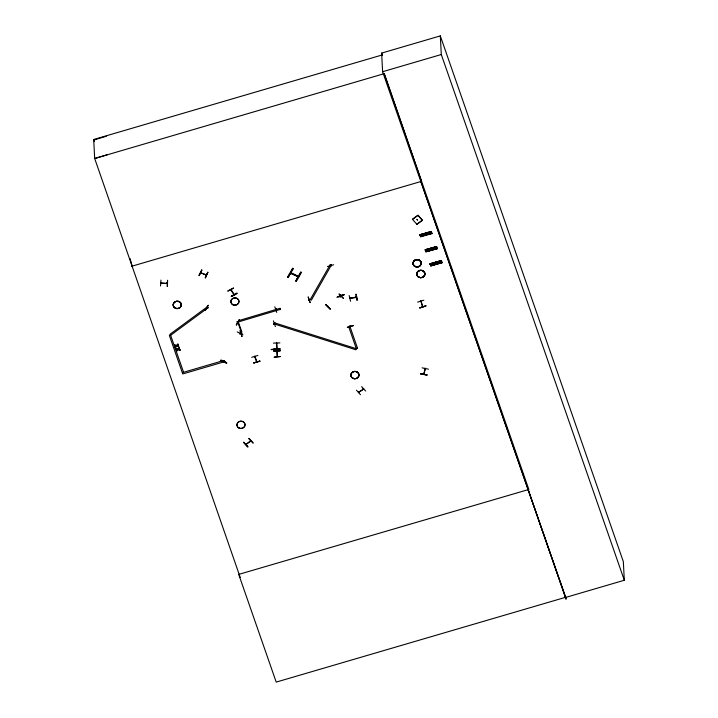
<?xml version="1.0" encoding="UTF-8"?>
<svg xmlns="http://www.w3.org/2000/svg" width="718" height="718" viewBox="0 0 718 718"><rect width="100%" height="100%" fill="white"/><g stroke="black" fill="none" stroke-linecap="round" stroke-linejoin="round"><path stroke-width="1.08" d="M246.139 443.93L245.789 444.55L250.618 440.825M250.259 441.175L250.609 440.556M250.753 440.529L250.896 440.681M425.37 368.585L424.993 369.187L425.137 368.271M223.792 361.199L224.106 360.669M358.461 392.127L358.641 392.683L358.982 392.109M160.5 285.97L160.976 280.074M167.303 283.009L167.159 283.538L160.814 282.955M166.72 282.919L166.738 283.224M167.447 286.329L167.554 280.289M167.15 286.303L167.572 280.406M423.952 374.015L424.132 373.566M277.076 348.903L276.762 342.872M276.475 343.007L276.798 348.957M420.649 373.593L427.004 375.002M298.455 276.259L298.185 276.762L290.557 273.235L290.889 272.652L298.437 276.34M241.122 333.125L241.14 333.717L241.706 333.098M275.802 309.485L276.547 309.287M274.393 323.935L273.764 324.114L274.177 323.719M425.361 368.648L423.728 374.302L425.361 368.316M428.44 369.178L422.103 367.849M239.974 333.358L239.911 333.664M230.693 289.803L233.969 294.515M234.185 294.649L231.008 289.498M356.334 348.463L355.922 349.783L274.572 324.06L274.985 322.75M224.348 361.118L224.043 361.504L224.303 360.759M239.641 333.798L240.126 333.233M243.689 442.432L247.881 446.928L243.725 442.261M201.785 270.103L198.976 275.497L201.749 270.112M199.308 275.622L201.821 270.004M200.744 272.544L200.627 273.091L200.6 272.526M201.211 272.75L201.058 273.217M206.003 274.518L205.967 275.057L206.093 274.482M205.312 277.686L207.834 272.23L205.402 277.848M205.321 277.839L207.852 272.23M241.015 333.224L241.786 333.493L241.544 332.811M275.918 309.422L276.511 309.557L275.856 309.198M226.619 363.137C225.596 360.75 213.793 357.681 226.619 363.155L220.875 360.409L226.789 362.868M246.283 443.975L246.436 444.137M359.108 392.351L358.91 391.875M292.594 268.299L293.24 268.595L288.214 277.399L287.568 277.103L292.612 268.281M295.825 280.917L300.851 272.113L301.488 272.409L296.462 281.214L295.798 280.612M295.924 280.917L300.923 272.077L295.978 280.953L296.462 281.196M331.465 264.933L311.343 300.169L310.221 299.648L330.334 264.412M208.292 305.258L204.926 310.499L208.247 305.365M206.721 308.121L207.466 308.237L206.963 307.672M237.658 321.87L237.622 322.454L237.254 321.682M236.491 325.092L239.256 319.591M236.213 324.94L239.309 319.743M239.929 333.933L240.162 333.179M242.953 334.759L237.191 331.895M350.222 298.266L350.689 297.916M355.805 297.028L356.388 297.476L356.451 296.92M276.735 312.384L274.797 306.783M254.71 356.227L255.15 356.981M421.089 301.713L420.64 300.968M330.459 265.848L330.881 266.243M340.817 295.385L341.005 295.179M325.9 304.647L330.101 309.117M350.59 301.282L349.163 295.547M250.824 441.058L245.996 444.424M176.61 345.466C171.979 344.128 177.633 347.063 177.911 344.066L177.023 345.744L178.567 346.076L177.023 345.744M176.619 345.627L177.911 344.066M176.754 345.941L175.443 347.512L176.754 345.941L178.719 346.525L176.763 346.094M177.876 349.11C173.244 347.763 178.899 350.698 179.177 347.7L178.288 349.379L179.832 349.711L178.288 349.379M177.884 349.262L179.177 347.7M177.615 349.451L176.045 349.119L177.615 349.451L176.709 351.156L178.019 349.576L179.985 350.16L178.019 349.576M176.359 345.968L175.291 347.09L176.35 345.816L174.779 345.484L176.35 345.816M177.624 349.603L176.556 350.572M177.014 345.591L178.064 344.649M178.279 349.226L179.329 348.284M243.698 442.288L247.881 446.928M356.451 390.152L360.472 394.747M241.733 333.565L241.086 333.475L241.715 333.296M273.648 323.899L274.267 323.755M276.87 350.914L277.094 356.37M339.049 294.102L343.473 298.392L339.183 293.994M341.068 296.238L341.247 296.103M330.226 309.036L325.81 304.719L330.217 308.884M241.338 332.219L241.589 332.955M248.769 438.626L252.978 443.051M412.464 219.304L417.984 215.274L422.39 220.22L416.88 224.294L412.464 219.349L417.984 215.31L422.39 220.255L416.88 224.294M208.13 307.672L170.758 335.189L169.969 334.301L207.34 306.783M361.603 386.616L365.641 391.041M358.829 392.136C357.16 392.943 364.986 388.707 363.021 388.851M207.206 308.121L207.367 307.86M227.803 290.996L233.431 287.945M231.322 296.202C242.226 290.036 235.333 295.286 231.358 296.363M231.34 296.337L236.913 293.106M249.02 438.411L253.185 442.907M276.439 309.548L276.34 309.027M241.93 336.401L240.081 330.63L242.011 336.401M200.681 272.822L206.551 274.967M200.51 272.714L206.506 275.227L206.515 274.644M207.269 308.399L206.703 307.851M356.379 297.44L350.187 298.509M355.877 297.234L355.859 296.956M328.171 306.272L328.252 306.918L328 306.406M93.717 140.037L106.273 136.276M107.242 154.738L94.686 158.507L240.225 577.416M381.635 53.096L440.313 35.9L623.341 561.629L624.31 580.252L565.631 597.448L382.613 71.719L381.635 53.096L382.371 55.214M420.883 181.528L565.622 597.295L276.206 682.1L238.717 574.4L528.834 489.461L384.094 73.694L94.686 158.507L93.69 139.498L382.021 55.008M382.613 71.719L441.292 54.523L440.313 35.9M131.475 266.333L421.565 181.322L384.336 73.631M224.115 361.208L224.231 361.8L182.758 373.952L169.376 335.503L170.579 334.92M280.469 309.359L239.013 321.745L238.627 320.659L280.083 308.273M237.514 322.4L237.829 322.149M423.853 300.214L417.652 302.116M223.837 360.481L182.372 372.624M357.546 348.113L356.343 348.697L348.813 327.049L350.007 326.457M422.381 306.021L422.57 306.505M425.819 305.751L419.716 308.031L425.828 305.778M419.608 307.717L425.927 306.164M251.704 357.304L257.915 355.464M253.678 362.877L259.916 361.217M259.889 361.163L253.669 362.985L259.889 361.01M327.435 266.558L333.664 264.771M310.095 302.637L308.175 296.866L310.122 302.475M336.832 297.288L344.119 294.703L337.918 296.687M344.119 294.703L337.99 296.893M273.396 320.874L275.407 326.6M350.555 326.394L350.213 326.116M353.525 325.451L347.297 327.363L353.543 325.604M419.967 234.66L431.276 231.474L431.958 233.637L420.667 236.778L420.47 236.168L431.832 233.269L420.551 236.41L420.057 234.804L431.276 231.474L431.455 232.102L420.174 235.262L419.967 234.66L420.685 236.814M431.464 232.12L420.012 234.723M420.192 235.307L431.41 231.905M431.778 233.054L420.56 236.455M425.307 249.999L436.535 246.633L436.706 247.198M437.011 248.123L425.72 251.264L425.927 251.892L437.217 248.733L436.526 246.57L425.227 249.756L436.661 247.019L425.424 250.358L425.227 249.756L436.535 246.651M425.343 250.106L436.661 247.001M425.675 250.977L425.586 250.376M425.271 249.819L425.9 251.695L437.154 248.446L425.819 251.551M425.801 251.506L437.091 248.365M437.172 248.563L425.837 251.614M430.181 264L441.373 260.562L430.1 263.748L430.315 264.395L430.1 263.748L441.408 260.58L442.091 262.734L430.809 265.92L430.594 265.274L442.028 262.537L430.8 265.875L430.145 263.82M430.199 264.044L441.534 261.029L430.306 264.368M430.261 264.206L441.543 261.011M430.549 264.987L430.459 264.386M430.594 265.256L441.866 262.079L442.082 262.716M442.037 262.519L430.638 265.337M442.037 262.456L430.755 265.723M356.254 294.317L357.07 300.187L356.263 294.335M308.955 299.711L309.09 299.46M160.949 282.928C162.259 282.587 160.608 283.942 160.796 282.686M308.964 299.738L308.632 300.142L308.507 299.559M275.918 309.709L275.9 309.117M273.791 324.123L273.729 323.567M279.912 342.89L273.396 343.123M273.675 349.047L280.191 348.876C261.612 350.797 276.421 348.221 280.208 349.181M273.764 350.949L280.28 350.716L273.755 350.842M357.124 300.151L355.904 294.245M356.325 297.153L350.043 298.024M160.868 283.161L167.213 283.502L167.177 282.937M238.053 322.795L237.505 322.077M254.944 356.442L256.927 361.989L256.766 361.244M206.963 307.968L206.811 307.663M275.003 322.983L356.343 348.697M256.586 361.728L254.746 356.559M277.139 350.869L277.426 356.352M330.352 264.646L331.474 265.157M290.584 273.181L298.23 276.699M237.03 322.185L237.111 321.754M341.131 295.295L340.897 294.883M350.528 326.026L350.294 325.622M230.972 290.269L231.232 289.848M207.349 307.017L208.139 307.905M362.958 389.048L363.667 388.725M422.534 306.73L420.856 300.905M437.038 248.168L437.208 248.715M441.292 54.523L624.31 580.252M350.025 326.69L357.555 348.347M280.101 308.507L280.478 309.593M223.845 360.705L224.231 361.8M178.558 345.923L178.719 346.525M179.823 349.558L179.985 350.16M174.627 345.026L174.788 345.636M175.291 346.938L175.443 347.512M175.892 348.661L176.054 349.271M170.588 335.153L183.575 372.274M93.69 139.498L94.417 141.608M528.152 489.667L566.044 599.261L565.928 597.08M340.099 296.498L340.287 296.983M339.874 296.561L340.054 297.064L339.847 296.229M440.269 260.966L440.888 262.779M435.386 246.956L436.014 248.769M430.764 233.736L430.136 231.86M439.497 261.181L440.125 262.994M434.623 247.171L435.252 248.984M433.484 247.495L434.103 249.308M437.971 263.668L437.343 261.792M433.089 249.667L432.46 247.791M436.194 262.115L436.822 263.991M431.949 249.99L431.321 248.114M431.285 263.497L431.913 265.373M426.411 249.496L427.039 251.372M421.206 234.481L421.735 236.06M421.161 234.4L421.78 236.276M441.373 260.58L441.588 261.208M431.742 232.991L431.949 233.619M130.093 258.579L132.148 266.136M350.097 325.999L350.276 326.439L350.097 325.658M340.664 295.277L340.862 295.762L340.691 294.927M330.433 265.902L330.648 266.333L330.442 265.498M438.985 263.318L438.357 261.505M422.696 305.976L422.821 306.774L421.098 301.389M425.038 368.379L424.993 369.187M423.782 373.504L423.683 373.899M363.523 388.564L363.613 389.12L358.668 392.351M356.308 296.884L356.388 297.476M350.608 297.871L350.68 298.428M350.16 297.943L350.231 298.509M341.005 295.951L341.086 296.597L340.835 296.085M308.937 299.433L309.063 300.016L308.462 299.639M274.312 323.468L274.285 324.024L274.168 323.441M255.034 356.263L255.159 357.061M233.601 288.223L227.956 291.095M201.166 272.669L201.04 272.939M166.648 282.973L166.648 283.448M161.451 282.712L161.451 283.242L161.388 282.65M160.94 282.632L160.931 283.224M280.28 350.716L273.764 351.03M427.013 374.94L420.586 373.988L427.022 374.94M426.474 233.628L427.416 233.817L426.474 233.628M431.733 248.724L432.676 248.913L431.733 248.724M436.607 262.734L437.549 262.923L436.607 262.734M416.987 219.376L417.553 220.013L416.987 219.376M293.079 268.487L288.044 277.292L293.079 268.487M238.538 322.642L237.972 322.732L241.302 332.093L241.849 331.931L238.538 322.642M280.55 356.496L274.052 357.196L280.55 356.487M429.992 233.889L429.364 232.013L430.001 233.951M428.852 234.212L428.224 232.336L428.852 234.274M427.838 234.499L427.21 232.623L427.838 234.499M426.689 234.822L426.061 232.946L426.689 234.822M239.112 428.072A4.039 3.653 -3 0 0 245.026 424.625A4.039 3.653 -3 0 0 238.816 421.762A4.039 3.653 -3 0 0 239.112 428.072A4.075 3.68 -3 0 0 245.053 424.67A4.075 3.68 -3 0 0 238.807 421.78A4.075 3.68 -3 0 0 239.103 428.143M353.023 378.404A4.048 3.662 -3 0 0 358.946 374.949A4.048 3.662 -3 0 0 352.735 372.068A4.075 3.68 -3 0 0 353.014 378.35A4.075 3.68 -3 0 0 358.964 374.868A4.075 3.68 -3 0 0 352.717 371.978A4.048 3.662 -3 0 0 353.023 378.404M353.023 378.278A4.048 3.662 -3 0 0 358.937 374.823A4.048 3.662 -3 0 0 352.726 371.951A4.048 3.662 -3 0 0 353.023 378.278M418.962 277.301A4.048 3.662 -3 0 0 424.885 273.845A4.075 3.68 -3 0 0 418.657 270.955A4.075 3.68 -3 0 0 418.944 277.256A4.075 3.68 -3 0 0 424.903 273.782A4.048 3.662 -3 0 0 418.657 270.857A4.048 3.662 -3 0 0 418.953 277.193A4.048 3.662 -3 0 0 424.876 273.738A4.075 3.68 -3 0 0 418.648 270.883A4.075 3.68 -3 0 0 418.953 277.319A4.075 3.68 -3 0 0 424.903 273.845A4.048 3.662 -3 0 0 418.666 270.973A4.048 3.662 -3 0 0 418.962 277.301M415.219 266.566A4.048 3.662 -3 0 0 421.143 263.111A4.075 3.68 -3 0 0 414.914 260.149A4.075 3.68 -3 0 0 415.21 266.513A4.075 3.68 -3 0 0 421.17 263.111A4.075 3.68 -3 0 0 414.914 260.212A4.075 3.68 -3 0 0 415.21 266.584A4.075 3.68 -3 0 0 421.161 263.039A4.048 3.662 -3 0 0 414.923 260.23A4.048 3.662 -3 0 0 415.219 266.566M415.219 266.441A4.048 3.662 -3 0 0 421.134 262.985A4.048 3.662 -3 0 0 414.923 260.113A4.048 3.662 -3 0 0 415.219 266.441M233.036 304.773A4.039 3.653 -3 0 0 238.95 301.327A4.039 3.653 -3 0 0 232.749 298.455A4.039 3.653 -3 0 0 233.036 304.773A4.075 3.68 -3 0 0 238.986 301.372A4.075 3.68 -3 0 0 232.731 298.482A4.075 3.68 -3 0 0 233.027 304.854M175.363 308.228A4.057 3.671 -3 0 0 181.295 304.764A4.057 3.671 -3 0 0 175.066 301.883A4.057 3.671 -3 0 0 175.363 308.228A4.075 3.68 -3 0 0 181.304 304.692A4.039 3.653 -3 0 0 175.066 301.775A4.039 3.653 -3 0 0 175.363 308.094A4.039 3.653 -3 0 0 181.268 304.647A4.075 3.68 -3 0 0 175.057 301.802A4.075 3.68 -3 0 0 175.354 308.166"/></g></svg>
